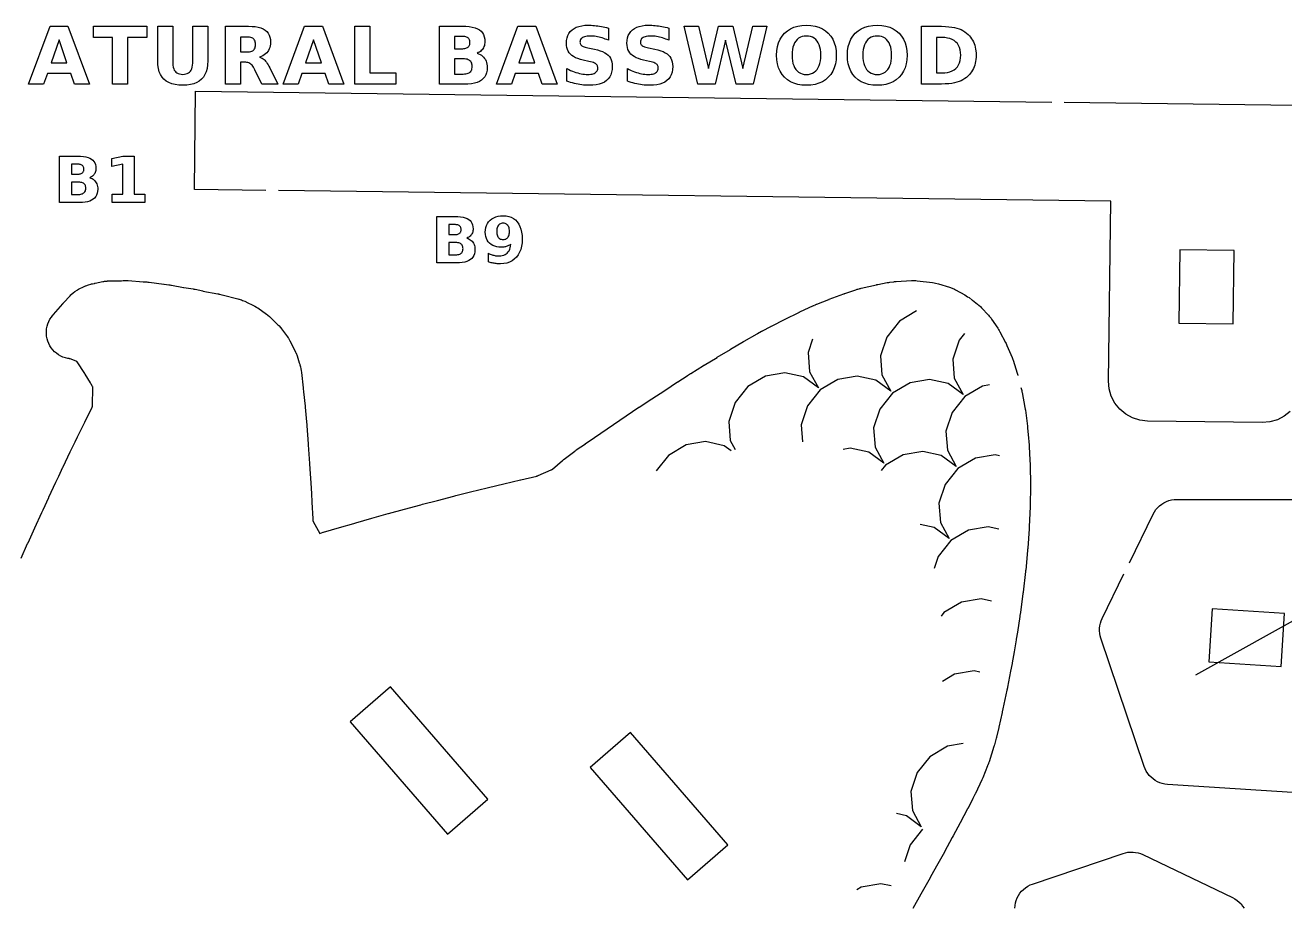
# Model space of a CAD drawing. Header units: millimetres. Extents: x 8 to 297, y 5 to 291.
# Drawn here: x 103 to 169, y 243.8 to 290.1 of the extents above; entities that cross this region are included whole.
import ezdxf

# ---------------------------------------------------------------- set-up
doc = ezdxf.new("R2010")
doc.units = ezdxf.units.MM
for name, color, linetype in [('CUT', 1, 'CONTINUOUS'), ('ENGRAVE', 5, 'CONTINUOUS'), ('SCORE', 7, 'CONTINUOUS')]:
    doc.layers.add(name, color=color, linetype=linetype)

msp = doc.modelspace()

# ---------------------------------------------------------------- linework, layer by layer
at = {"layer": 'CUT', "color": 1}
for points in [[(115.6359, 281.4297), (111.8864, 281.4772), (111.9516, 286.6267), (156.7982, 286.0592)], [(157.4482, 286.051), (188.5529, 285.6574), (189.2392, 286.1704), (190.106, 286.5166), (191.0329, 286.6268), (191.9567, 286.4932), (192.8145, 286.1251), (193.5478, 285.5476), (194.1066, 284.7999), (194.4529, 283.9331), (194.563, 283.0061), (194.4295, 282.0823), (194.0614, 281.2245), (193.4838, 280.4912), (192.7362, 279.9324), (191.8693, 279.5861), (190.9424, 279.476), (190.0186, 279.6096), (189.1608, 279.9777), (188.4877, 280.5078), (186.0305, 280.5389), (185.9828, 276.7702)], [(169.2865, 269.8574), (168.9688, 269.6033), (168.6076, 269.4161), (168.2168, 269.3029), (167.8151, 269.2685), (161.8082, 269.3445), (161.4075, 269.3891), (161.0197, 269.5121), (160.6634, 269.7084), (160.3522, 269.9705), (160.0981, 270.2882), (159.9109, 270.6494), (159.7977, 271.0402), (159.7633, 271.4419), (159.8826, 280.8698), (116.2858, 281.4215)], [(102.8059, 262.1565), (103.1533, 262.9319), (103.1543, 262.9342), (103.1621, 262.9516), (103.1658, 262.9597), (103.1694, 262.9676), (103.1731, 262.9756), (103.5349, 263.7516), (103.9034, 264.5531), (103.9707, 264.7003), (104.2652, 265.348), (104.2692, 265.3567), (104.6377, 266.152), (104.7818, 266.4626), (104.7833, 266.4657), (105.0044, 266.9391), (105.0083, 266.9474), (105.3806, 267.7302), (105.3836, 267.7363), (105.638, 268.2645), (105.6399, 268.2683), (105.7601, 268.5159), (105.7627, 268.521), (106.1413, 269.292), (106.1457, 269.301), (106.529, 270.0669), (106.5327, 270.0744), (106.5404, 270.0913), (106.5464, 270.1079), (106.5487, 270.1257), (106.5496, 270.145), (106.5668, 271.1172), (106.5667, 271.1346), (106.566, 271.143), (106.5622, 271.1505), (106.5531, 271.1653), (106.4725, 271.2899), (106.4606, 271.3087), (106.4488, 271.3276), (106.4372, 271.3465), (106.1649, 271.8), (106.1583, 271.8107), (106.1516, 271.8213), (106.1448, 271.8319), (105.7407, 272.4463), (105.7303, 272.4612), (105.7248, 272.468), (105.717, 272.472), (105.7002, 272.479), (105.3791, 272.6033), (105.3632, 272.609), (105.3446, 272.6143), (105.3202, 272.6187), (105.3177, 272.6191), (105.257, 272.6303), (105.1299, 272.6599), (105.0046, 272.7023), (104.8839, 272.7564), (104.769, 272.822), (104.6609, 272.8982), (104.5606, 272.9845), (104.4691, 273.08), (104.3872, 273.1839), (104.3156, 273.2952), (104.2551, 273.4128), (104.2062, 273.5357), (104.1693, 273.6628), (104.1448, 273.7928), (104.1328, 273.9245), (104.1336, 274.0568), (104.1471, 274.1884), (104.1732, 274.3181), (104.2116, 274.4447), (104.2621, 274.567), (104.324, 274.6839), (104.3969, 274.7943), (104.4789, 274.8958), (104.5002, 274.9197), (104.5073, 274.9278), (104.9961, 275.4963), (105.0085, 275.5106), (105.0211, 275.5247), (105.0337, 275.5388), (105.3753, 275.9142), (105.4177, 275.9586), (105.4405, 275.9815), (105.5325, 276.0655), (105.6332, 276.1419), (105.739, 276.2077), (105.7671, 276.2235), (105.8214, 276.2523), (106.1185, 276.4012), (106.1776, 276.429), (106.2089, 276.4429), (106.3325, 276.4904), (106.46, 276.5256), (106.4935, 276.5331), (106.5575, 276.5459), (106.6469, 276.5614), (106.6583, 276.5635), (106.6697, 276.5657), (106.6811, 276.568), (107.0874, 276.6545), (107.1502, 276.6663), (107.1834, 276.6717), (107.3104, 276.6863), (107.3439, 276.6885), (107.4078, 276.6913), (108.0381, 276.703), (108.0494, 276.7033), (108.0608, 276.7037), (108.0722, 276.7043), (108.1571, 276.709), (108.2457, 276.711), (108.3342, 276.7101), (108.4227, 276.7062), (109.2015, 276.6464), (109.2115, 276.6457), (109.2215, 276.6451), (109.2315, 276.6446), (109.3294, 276.6403), (109.3926, 276.636), (109.4557, 276.6302), (109.5186, 276.6229), (110.2798, 276.5166), (110.2883, 276.5155), (110.2967, 276.5144), (110.3051, 276.5134), (110.5546, 276.4856), (110.601, 276.4796), (110.6472, 276.4728), (110.6933, 276.4652), (111.316, 276.3513), (111.323, 276.35), (111.33, 276.3488), (111.337, 276.3477), (111.8199, 276.2709), (111.8548, 276.2649), (111.8897, 276.2584), (111.9244, 276.2514), (112.3255, 276.1657), (112.3373, 276.1632), (113.1165, 276.0124), (113.1433, 276.0069), (113.1701, 276.0011), (113.1969, 275.9951), (113.3178, 275.9665), (113.3259, 275.9646), (113.334, 275.9626), (113.3421, 275.9606), (114.1569, 275.7572), (114.2069, 275.7436), (114.2331, 275.736), (114.3313, 275.7032), (114.3568, 275.6936), (114.4049, 275.6744), (114.5256, 275.6234), (114.5588, 275.6089), (114.5918, 275.5939), (114.6245, 275.5785), (114.9753, 275.4075), (115.0216, 275.3837), (115.0458, 275.3708), (115.1354, 275.318), (115.1585, 275.3032), (115.2018, 275.2743), (115.6661, 274.9503), (115.7105, 274.9179), (115.7335, 274.9004), (115.8181, 274.8304), (115.8396, 274.8111), (115.8797, 274.7735), (116.263, 274.3992), (116.3018, 274.3597), (116.3218, 274.3384), (116.3944, 274.2548), (116.4126, 274.232), (116.4462, 274.188), (116.7626, 273.7556), (116.7941, 273.7106), (116.8102, 273.6866), (116.8676, 273.5929), (116.8817, 273.5677), (116.9074, 273.5191), (117.1625, 273.0137), (117.1851, 272.9668), (117.1965, 272.9418), (117.236, 272.8456), (117.2454, 272.8198), (117.2623, 272.7706), (117.3821, 272.3992), (117.3927, 272.3646), (117.4029, 272.3299), (117.4126, 272.295), (117.4424, 272.1819), (117.4636, 272.0878), (117.4813, 271.9933), (117.4957, 271.898), (117.5875, 271.0925), (117.589, 271.0788), (117.5904, 271.0652), (117.5918, 271.0515), (117.6077, 270.8811), (117.6084, 270.8734), (117.688, 270.1216), (117.6895, 270.1068), (117.6909, 270.092), (117.6922, 270.0772), (117.7397, 269.507), (117.7404, 269.4997), (117.7751, 269.1357), (117.7763, 269.1218), (117.7775, 269.1079), (117.7786, 269.094), (117.848, 268.1604), (117.8487, 268.1526), (117.8498, 268.139), (117.8508, 268.1266), (117.8519, 268.1126), (117.8528, 268.0986), (117.9163, 267.1181), (117.9164, 267.1161), (117.9341, 266.836), (117.9343, 266.8331), (117.9783, 266.1119), (117.9784, 266.1106), (118.0132, 265.5294), (118.0407, 265.1188), (118.0412, 265.1105), (118.0417, 265.1021), (118.0422, 265.0936), (118.0894, 264.2229), (118.0939, 264.1502), (118.0957, 264.1311), (118.0988, 264.1135), (118.1057, 264.0968), (118.1147, 264.0795), (118.4546, 263.4649), (118.6389, 263.5208), (118.6488, 263.5238), (119.485, 263.7703), (119.4926, 263.7726), (120.2401, 263.9881), (120.2425, 263.9888), (120.3395, 264.0166), (121.1825, 264.2576), (121.189, 264.2594), (122.039, 264.4978), (122.0409, 264.4983), (122.053, 264.5017), (122.0563, 264.5026), (122.8901, 264.7328), (122.8958, 264.7343), (123.7455, 264.9648), (123.7534, 264.967), (123.8357, 264.9887), (123.8397, 264.9898), (124.6122, 265.1917), (124.6172, 265.193), (125.4764, 265.4141), (125.4832, 265.4158), (125.577, 265.4394), (125.5807, 265.4403), (126.3495, 265.6315), (126.3548, 265.6328), (127.2225, 265.8449), (127.283, 265.8599), (127.2866, 265.8608), (128.0961, 266.0602), (128.1012, 266.0615), (128.9655, 266.2709), (128.9768, 266.2735), (129.8153, 266.469), (129.8305, 266.4729), (129.8711, 266.4862), (129.8857, 266.492), (130.5712, 266.786), (130.5875, 266.7935), (130.6054, 266.8035), (130.6223, 266.8152), (130.6362, 266.8265), (131.1647, 267.279), (131.1935, 267.303), (131.2226, 267.3265), (131.252, 267.3496), (131.8072, 267.7736), (131.8344, 267.7938), (131.8618, 267.8137), (131.8895, 267.8332), (132.3685, 268.1619), (132.3737, 268.1655), (132.5085, 268.257), (133.1772, 268.7161), (133.8349, 269.1677), (133.8413, 269.172), (134.5024, 269.6204), (134.5084, 269.6245), (135.1704, 270.0682), (135.1785, 270.0736), (135.8482, 270.5155), (135.8524, 270.5182), (136.5246, 270.9582), (137.1938, 271.3991), (137.202, 271.4044), (137.6959, 271.7246), (137.7063, 271.7313), (137.871, 271.836), (137.8825, 271.8432), (138.5599, 272.264), (138.5675, 272.2687), (138.5749, 272.2732), (138.5824, 272.2778), (139.2613, 272.6873), (139.2671, 272.6907), (139.9637, 273.1061), (139.9652, 273.107), (140.65, 273.5141), (140.6597, 273.5198), (140.6694, 273.5255), (140.6791, 273.5311), (141.3592, 273.9201), (141.3687, 273.9255), (141.3782, 273.9308), (141.3878, 273.9361), (141.5967, 274.0511), (141.6088, 274.0577), (141.621, 274.0643), (141.6332, 274.0707), (142.0868, 274.3083), (142.0957, 274.313), (142.1047, 274.3176), (142.1136, 274.3222), (142.8321, 274.6848), (142.8374, 274.6875), (143.5529, 275.0447), (143.5693, 275.0527), (143.5857, 275.0607), (143.6022, 275.0685), (144.3114, 275.3986), (144.3262, 275.4054), (144.341, 275.4121), (144.3559, 275.4187), (144.4175, 275.4456), (144.4411, 275.4556), (144.4648, 275.4654), (144.4886, 275.475), (145.1085, 275.7176), (145.1194, 275.7218), (145.1304, 275.726), (145.1414, 275.7301), (145.9051, 276.0136), (145.92, 276.019), (145.9349, 276.0244), (145.9499, 276.0296), (146.5291, 276.2292), (146.5669, 276.2416), (146.6048, 276.2534), (146.643, 276.2647), (146.71, 276.2834), (146.7414, 276.2917), (146.7728, 276.2997), (146.8043, 276.3073), (147.6139, 276.4916), (147.6341, 276.496), (147.6544, 276.5003), (147.6747, 276.5044), (148.1657, 276.6003), (148.2123, 276.6086), (148.2589, 276.616), (148.3057, 276.6226), (148.5151, 276.6483), (148.5561, 276.6527), (148.5972, 276.6564), (148.6383, 276.6596), (149.4393, 276.7081), (149.4979, 276.7104), (149.5289, 276.7109), (149.6462, 276.7077), (149.677, 276.7055), (149.7355, 276.7), (150.5457, 276.6064), (150.6325, 276.5935), (150.703, 276.5806), (150.8552, 276.5435), (151.428, 276.3676), (151.4953, 276.345), (151.5304, 276.3322), (151.661, 276.2763), (151.6945, 276.2598), (151.7574, 276.2268), (152.2387, 275.9574), (152.3137, 275.9121), (152.3871, 275.8645), (152.459, 275.8144), (152.6295, 275.6871), (152.6391, 275.6798), (152.8991, 275.482), (152.9446, 275.4458), (152.968, 275.4264), (153.0538, 275.3485), (153.0755, 275.327), (153.1158, 275.2853), (153.4816, 274.8903), (153.5151, 274.8528), (153.5324, 274.8326), (153.595, 274.7539), (153.6107, 274.7325), (153.6397, 274.6914), (153.96, 274.2198), (154.0022, 274.1534), (154.0426, 274.0857), (154.0792, 274.0202), (154.0798, 274.019), (154.3713, 273.4647), (154.3971, 273.413), (154.4218, 273.3607), (154.4454, 273.3079), (154.7101, 272.6777), (154.7292, 272.6296), (154.7474, 272.5812), (154.7647, 272.5323), (154.9877, 271.86), (155.0046, 271.8049), (155.0204, 271.7495), (155.0233, 271.7384)], [(155.1792, 271.1073), (155.2166, 270.9554), (155.2252, 270.9183), (155.2332, 270.8811), (155.2408, 270.8438), (155.3863, 270.0634), (155.39, 270.0439), (155.397, 270.0046), (155.4036, 269.9637), (155.4095, 269.9227), (155.5193, 269.075), (155.5229, 269.0441), (155.5262, 269.0133), (155.5291, 268.9823), (155.5573, 268.6399), (155.6065, 268.0819), (155.6087, 268.0542), (155.6105, 268.0264), (155.6121, 267.9986), (155.6438, 267.3174), (155.6572, 267.0595), (155.6583, 267.034), (155.6592, 267.0084), (155.6598, 266.9828), (155.6727, 266.06), (155.6737, 266.0076), (155.674, 265.9846), (155.674, 265.9611), (155.6738, 265.9376), (155.658, 264.93), (155.6575, 264.9079), (155.6567, 264.8858), (155.6559, 264.8651), (155.6551, 264.8487), (155.6108, 263.8249), (155.6098, 263.8045), (155.6086, 263.7841), (155.6072, 263.7637), (155.602, 263.6934), (155.5332, 262.6947), (155.5318, 262.6754), (155.5302, 262.6561), (155.5284, 262.6368), (155.5212, 262.5633), (155.4256, 261.5379), (155.4239, 261.5202), (155.422, 261.5026), (155.42, 261.4849), (155.417, 261.4601), (155.2921, 260.3814), (155.2892, 260.3558), (155.2874, 260.3405), (155.2854, 260.3248), (155.2834, 260.3092), (155.1487, 259.3239), (155.1258, 259.1522), (155.1237, 259.1377), (155.1216, 259.1232), (155.1195, 259.1087), (154.9905, 258.2832), (154.9355, 257.9251), (154.9334, 257.9118), (154.9312, 257.8984), (154.9289, 257.885), (154.8193, 257.2571), (154.7188, 256.6754), (154.7166, 256.6631), (154.7144, 256.6508), (154.7121, 256.6384), (154.6363, 256.2438), (154.4751, 255.4025), (154.4729, 255.3911), (154.4706, 255.3797), (154.4682, 255.3683), (154.4423, 255.2448), (154.2356, 254.2614), (154.2029, 254.1055), (154.2005, 254.0945), (154.1981, 254.0836), (154.1957, 254.0726), (154.0197, 253.3005), (154.0173, 253.29), (153.8994, 252.7911), (153.8947, 252.7717), (153.8899, 252.7525), (153.8849, 252.7333), (153.792, 252.3865), (153.783, 252.3546), (153.7736, 252.3227), (153.7638, 252.291), (153.507, 251.4932), (153.4961, 251.4607), (153.4848, 251.4285), (153.4731, 251.3963), (153.4451, 251.3225), (153.4397, 251.3085), (153.4342, 251.2945), (153.4286, 251.2806), (153.1749, 250.6544), (153.1608, 250.6211), (153.1463, 250.5879), (153.1313, 250.5549), (152.7939, 249.8366), (152.7852, 249.8184), (152.7763, 249.8003), (152.7673, 249.7822), (152.6593, 249.5691), (152.6542, 249.5593), (152.391, 249.0508), (152.3875, 249.0441), (152.3841, 249.0376), (152.3806, 249.031), (151.9861, 248.2894), (151.6352, 247.6218), (151.6295, 247.6111), (151.5836, 247.5257), (151.5824, 247.5235), (151.1828, 246.7832), (151.1783, 246.7749), (151.1738, 246.7667), (151.1692, 246.7584), (150.7617, 246.0283), (150.5169, 245.5904), (150.5122, 245.582), (150.349, 245.295), (149.9323, 244.5496), (149.5203, 243.8049)], [(160.8595, 261.9225), (162.1032, 264.4712), (162.1698, 264.5917), (162.2493, 264.7063), (162.34, 264.8124), (162.4411, 264.9087), (162.5513, 264.9942), (162.6697, 265.0681), (162.7949, 265.1297), (162.9257, 265.1783), (163.0608, 265.2133), (163.1987, 265.2345), (163.3362, 265.2414), (170.8381, 265.2414)], [(169.9357, 249.8499), (162.8462, 250.311), (162.7137, 250.3262), (162.5816, 250.3547), (162.4528, 250.3961), (162.3288, 250.4499), (162.2106, 250.5156), (162.0995, 250.5927), (161.9964, 250.6802), (161.9025, 250.7775), (161.8185, 250.8835), (161.7454, 250.9973), (161.6838, 251.1177), (161.635, 251.2418), (159.3677, 257.9636), (159.3316, 258.0906), (159.3077, 258.2224), (159.2968, 258.3559), (159.2989, 258.4897), (159.314, 258.6228), (159.342, 258.7537), (159.3825, 258.8813), (159.4346, 259.0027), (160.5744, 261.3383)], [(154.8585, 243.8211), (154.869, 243.9604), (154.8936, 244.0979), (154.9321, 244.2322), (154.9839, 244.3619), (155.0487, 244.4857), (155.1257, 244.6023), (155.2141, 244.7105), (155.313, 244.8091), (155.4214, 244.8972), (155.5383, 244.9738), (155.6622, 245.0382), (155.7903, 245.089), (160.5282, 246.6933), (160.6542, 246.7293), (160.785, 246.7533), (160.9174, 246.7645), (161.0503, 246.7629), (161.1824, 246.7485), (161.3126, 246.7214), (161.4394, 246.6819), (161.5603, 246.631), (166.2661, 244.375), (166.3864, 244.3096), (166.5011, 244.2314), (166.6074, 244.142), (166.704, 244.0424), (166.7902, 243.9335), (166.8649, 243.8165)]]:
    msp.add_lwpolyline(points, dxfattribs=at)
for points in [[(163.5007, 278.3238), (163.4519, 274.4741), (166.3017, 274.4381), (166.3504, 278.2878), (163.5007, 278.3238)], [(165.1972, 259.5123), (165.0204, 256.7279), (168.8028, 256.4877), (168.9796, 259.2721), (165.1972, 259.5123)], [(120.0418, 253.5888), (125.1461, 247.704), (127.2537, 249.5321), (122.1495, 255.4169), (120.0418, 253.5888)], [(134.7248, 253.0232), (132.6172, 251.1951), (137.7214, 245.3103), (139.8291, 247.1384), (134.7248, 253.0232)]]:
    msp.add_lwpolyline(points, close=True, dxfattribs=at)
at = {"layer": 'ENGRAVE', "color": 5}
for points in [[(106.3888, 287), (105.6014, 287), (105.4102, 287.5534), (104.1854, 287.5534), (103.9921, 287), (103.2048, 287), (104.3298, 290.0375), (105.2637, 290.0375), (106.3888, 287)], [(107.6052, 289.4455), (106.5961, 289.4455), (106.5961, 290.0375), (109.3956, 290.0375), (109.3956, 289.4455), (108.3885, 289.4455), (108.3885, 287), (107.6052, 287), (107.6052, 289.4455)], [(110.7812, 287.8939), (110.8051, 287.8102), (110.8359, 287.7384), (110.8735, 287.6785), (110.9188, 287.6291), (110.9728, 287.5887), (111.0355, 287.5572), (111.1068, 287.5347), (111.1867, 287.5213), (111.2753, 287.5168), (111.3645, 287.5213), (111.445, 287.5347), (111.5167, 287.5572), (111.5796, 287.5887), (111.6337, 287.6291), (111.6792, 287.6785), (111.7168, 287.7384), (111.7475, 287.8102), (111.7715, 287.8939), (111.7886, 287.9896), (111.7988, 288.0971), (111.8022, 288.2166), (111.8022, 290.0375), (112.5855, 290.0375), (112.5855, 288.2166), (112.5765, 288.0108), (112.5496, 287.8233), (112.5047, 287.6541), (112.4418, 287.5032), (112.3609, 287.3706), (112.262, 287.2563), (112.1448, 287.16), (112.0086, 287.0812), (111.8536, 287.0198), (111.6797, 286.976), (111.487, 286.9498), (111.2753, 286.941), (111.0643, 286.9498), (110.872, 286.976), (110.6985, 287.0198), (110.5438, 287.0812), (110.4078, 287.16), (110.2906, 287.2563), (110.1918, 287.3706), (110.1109, 287.5032), (110.048, 287.6541), (110.0031, 287.8233), (109.9761, 288.0108), (109.9671, 288.2166), (109.9671, 290.0375), (110.7504, 290.0375), (110.7504, 288.2166), (110.7538, 288.0971), (110.7641, 287.9896), (110.7812, 287.8939)], [(115.2335, 289.9872), (115.3713, 289.948), (115.4912, 289.8976), (115.5934, 289.8361), (115.6789, 289.7625), (115.7488, 289.6758), (115.8032, 289.5762), (115.842, 289.4636), (115.8654, 289.3379), (115.8731, 289.1993), (115.8691, 289.1019), (115.857, 289.0105), (115.8368, 288.9252), (115.8085, 288.8457), (115.7721, 288.7723), (115.7277, 288.7049), (115.6751, 288.6433), (115.6143, 288.5874), (115.5453, 288.5371), (115.4681, 288.4924), (115.3828, 288.4534), (115.2892, 288.4201), (115.3419, 288.4053), (115.3926, 288.3854), (115.4416, 288.3603), (115.4886, 288.3301), (115.5338, 288.2948), (115.5771, 288.2543), (115.6196, 288.2075), (115.6622, 288.1533), (115.705, 288.0918), (115.748, 288.0228), (115.7912, 287.9464), (115.8345, 287.8626), (116.2597, 287), (115.4255, 287), (115.0553, 287.7548), (115.0179, 287.8267), (114.9803, 287.8907), (114.9426, 287.9466), (114.9047, 287.9944), (114.8666, 288.0343), (114.8284, 288.0661), (114.788, 288.0916), (114.7433, 288.1124), (114.6944, 288.1286), (114.6412, 288.1402), (114.5838, 288.1472), (114.5222, 288.1495), (114.3005, 288.1495), (114.3005, 287), (113.5172, 287), (113.5172, 290.0375), (114.7135, 290.0375), (114.9046, 290.0319), (115.078, 290.0151), (115.2335, 289.9872)], [(119.7141, 287), (118.9268, 287), (118.7355, 287.5534), (117.5107, 287.5534), (117.3175, 287), (116.5301, 287), (117.6552, 290.0375), (118.589, 290.0375), (119.7141, 287)], [(120.2836, 287), (120.2836, 290.0375), (121.0669, 290.0375), (121.0669, 287.592), (122.4422, 287.592), (122.4422, 287), (120.2836, 287)], [(127.1269, 288.2867), (127.1615, 288.2135), (127.1884, 288.1353), (127.2076, 288.0521), (127.2191, 287.9639), (127.223, 287.8708), (127.2147, 287.7305), (127.19, 287.6027), (127.1487, 287.4873), (127.091, 287.3843), (127.0167, 287.2938), (126.9259, 287.2157), (126.8183, 287.1498), (126.6936, 287.0958), (126.5516, 287.0539), (126.3925, 287.024), (126.2161, 287.006), (126.0226, 287), (124.7226, 287), (124.7226, 290.0375), (125.8985, 290.0375), (126.0997, 290.0322), (126.2816, 290.0163), (126.444, 289.9897), (126.5871, 289.9525), (126.7108, 289.9047), (126.8151, 289.8463), (126.9018, 289.7761), (126.9727, 289.6932), (127.0279, 289.5976), (127.0673, 289.4891), (127.091, 289.3679), (127.0989, 289.2339), (127.096, 289.1618), (127.0873, 289.0934), (127.0729, 289.0287), (127.0528, 288.9676), (127.0268, 288.9102), (126.9951, 288.8565), (126.9579, 288.8068), (126.9155, 288.7617), (126.868, 288.7209), (126.8152, 288.6847), (126.7572, 288.6529), (126.694, 288.6256), (126.7749, 288.5977), (126.8495, 288.563), (126.9178, 288.5213), (126.9797, 288.4728), (127.0354, 288.4173), (127.0846, 288.355), (127.1269, 288.2867)], [(130.0996, 287), (129.9084, 287.5534), (128.6836, 287.5534), (128.4903, 287), (127.703, 287), (128.828, 290.0375), (129.7619, 290.0375), (130.887, 287), (130.0996, 287)], [(133.2421, 289.4238), (133.1617, 289.4473), (133.082, 289.4679), (133.0034, 289.4853), (132.9263, 289.4995), (132.8506, 289.5106), (132.7764, 289.5185), (132.7037, 289.5232), (132.6324, 289.5248), (132.5429, 289.5227), (132.4615, 289.5162), (132.3883, 289.5055), (132.3232, 289.4905), (132.2662, 289.4711), (132.2174, 289.4475), (132.1763, 289.4194), (132.1428, 289.3865), (132.1167, 289.3488), (132.098, 289.3065), (132.0868, 289.2593), (132.0831, 289.2074), (132.0856, 289.1682), (132.0931, 289.132), (132.1057, 289.0988), (132.1233, 289.0686), (132.146, 289.0414), (132.1736, 289.0172), (132.2079, 288.995), (132.2504, 288.9739), (132.301, 288.9539), (132.3599, 288.9349), (132.4269, 288.917), (132.5022, 288.9002), (132.8359, 288.8331), (132.9966, 288.7962), (133.141, 288.7535), (133.2692, 288.7049), (133.3811, 288.6504), (133.4767, 288.5901), (133.5561, 288.5238), (133.6213, 288.4498), (133.6748, 288.3661), (133.7163, 288.2726), (133.746, 288.1694), (133.7638, 288.0565), (133.7697, 287.9338), (133.7614, 287.7735), (133.7366, 287.6274), (133.6952, 287.4957), (133.6372, 287.3782), (133.5627, 287.275), (133.4716, 287.1862), (133.3636, 287.1112), (133.238, 287.05), (133.095, 287.0023), (132.9345, 286.9682), (132.7566, 286.9478), (132.5612, 286.941), (132.4648, 286.9425), (132.3684, 286.9471), (132.2718, 286.9547), (132.1751, 286.9654), (132.0783, 286.9791), (131.9814, 286.9959), (131.8844, 287.0157), (131.7874, 287.0384), (131.6904, 287.0641), (131.5935, 287.0927), (131.4965, 287.1242), (131.3995, 287.1587), (131.3995, 287.8199), (131.4959, 287.7705), (131.5913, 287.7253), (131.6856, 287.6844), (131.7788, 287.6477), (131.871, 287.6152), (131.962, 287.587), (132.052, 287.563), (132.141, 287.5434), (132.2288, 287.5282), (132.3156, 287.5173), (132.4013, 287.5108), (132.4859, 287.5086), (132.568, 287.511), (132.6435, 287.5181), (132.7123, 287.53), (132.7744, 287.5466), (132.8298, 287.568), (132.8786, 287.5941), (132.9202, 287.6246), (132.9543, 287.6592), (132.9808, 287.6978), (132.9997, 287.7406), (133.0111, 287.7874), (133.0149, 287.8382), (133.0123, 287.8839), (133.0046, 287.9259), (132.9918, 287.9644), (132.9738, 287.9992), (132.9506, 288.0304), (132.9223, 288.0579), (132.8864, 288.0833), (132.8402, 288.1077), (132.7837, 288.1312), (132.7171, 288.1538), (132.6402, 288.1755), (132.5531, 288.1963), (132.2499, 288.2634), (132.1048, 288.2992), (131.9733, 288.3414), (131.8555, 288.3901), (131.7512, 288.4452), (131.6606, 288.5067), (131.5836, 288.5747), (131.5193, 288.65), (131.4666, 288.7336), (131.4257, 288.8255), (131.3964, 288.9255), (131.3789, 289.0339), (131.373, 289.1505), (131.3812, 289.2959), (131.4056, 289.4297), (131.4463, 289.5518), (131.5033, 289.6623), (131.5765, 289.7611), (131.666, 289.8483), (131.7708, 289.9229), (131.8898, 289.9839), (132.0231, 290.0314), (132.1706, 290.0653), (132.3323, 290.0857), (132.5083, 290.0924), (132.5921, 290.0914), (132.6767, 290.0883), (132.7621, 290.083), (132.8483, 290.0757), (132.9353, 290.0663), (133.023, 290.0548), (133.1117, 290.0412), (133.2014, 290.0255), (133.2921, 290.0078), (133.3838, 289.9879), (133.4766, 289.9659), (133.5703, 289.9419), (133.5703, 289.299), (133.4872, 289.3348), (133.4048, 289.3675), (133.3231, 289.3972), (133.2421, 289.4238)], [(136.4096, 289.4238), (136.3293, 289.4473), (136.2496, 289.4679), (136.171, 289.4853), (136.0938, 289.4995), (136.0182, 289.5106), (135.944, 289.5185), (135.8712, 289.5232), (135.8, 289.5248), (135.7104, 289.5227), (135.6291, 289.5162), (135.5558, 289.5055), (135.4907, 289.4905), (135.4338, 289.4711), (135.3849, 289.4475), (135.3439, 289.4194), (135.3103, 289.3865), (135.2842, 289.3488), (135.2656, 289.3065), (135.2544, 289.2593), (135.2507, 289.2074), (135.2532, 289.1682), (135.2607, 289.132), (135.2733, 289.0988), (135.2909, 289.0686), (135.3135, 289.0414), (135.3412, 289.0172), (135.3755, 288.995), (135.4179, 288.9739), (135.4686, 288.9539), (135.5275, 288.9349), (135.5945, 288.917), (135.6698, 288.9002), (136.0034, 288.8331), (136.1641, 288.7962), (136.3086, 288.7535), (136.4368, 288.7049), (136.5487, 288.6504), (136.6443, 288.5901), (136.7236, 288.5238), (136.7889, 288.4498), (136.8423, 288.3661), (136.8839, 288.2726), (136.9135, 288.1694), (136.9313, 288.0565), (136.9373, 287.9338), (136.929, 287.7735), (136.9041, 287.6274), (136.8627, 287.4957), (136.8048, 287.3782), (136.7303, 287.275), (136.6392, 287.1862), (136.5311, 287.1112), (136.4056, 287.05), (136.2626, 287.0023), (136.1021, 286.9682), (135.9242, 286.9478), (135.7288, 286.941), (135.6324, 286.9425), (135.5359, 286.9471), (135.4394, 286.9547), (135.3427, 286.9654), (135.2458, 286.9791), (135.1489, 286.9959), (135.0519, 287.0157), (134.955, 287.0384), (134.858, 287.0641), (134.761, 287.0927), (134.664, 287.1242), (134.5671, 287.1587), (134.5671, 287.8199), (134.6635, 287.7705), (134.7589, 287.7253), (134.8532, 287.6844), (134.9464, 287.6477), (135.0385, 287.6152), (135.1296, 287.587), (135.2196, 287.563), (135.3085, 287.5434), (135.3964, 287.5282), (135.4831, 287.5173), (135.5689, 287.5108), (135.6535, 287.5086), (135.7356, 287.511), (135.811, 287.5181), (135.8798, 287.53), (135.9419, 287.5466), (135.9974, 287.568), (136.0461, 287.5941), (136.0878, 287.6246), (136.1219, 287.6592), (136.1484, 287.6978), (136.1673, 287.7406), (136.1787, 287.7874), (136.1825, 287.8382), (136.1799, 287.8839), (136.1722, 287.9259), (136.1593, 287.9644), (136.1413, 287.9992), (136.1182, 288.0304), (136.0899, 288.0579), (136.0539, 288.0833), (136.0077, 288.1077), (135.9513, 288.1312), (135.8846, 288.1538), (135.8077, 288.1755), (135.7206, 288.1963), (135.4175, 288.2634), (135.2724, 288.2992), (135.1409, 288.3414), (135.023, 288.3901), (134.9188, 288.4452), (134.8282, 288.5067), (134.7512, 288.5747), (134.6868, 288.65), (134.6342, 288.7336), (134.5933, 288.8255), (134.564, 288.9255), (134.5465, 289.0339), (134.5406, 289.1505), (134.5487, 289.2959), (134.5732, 289.4297), (134.6139, 289.5518), (134.6708, 289.6623), (134.7441, 289.7611), (134.8336, 289.8483), (134.9384, 289.9229), (135.0574, 289.9839), (135.1906, 290.0314), (135.3381, 290.0653), (135.4999, 290.0857), (135.6759, 290.0924), (135.7597, 290.0914), (135.8443, 290.0883), (135.9297, 290.083), (136.0159, 290.0757), (136.1028, 290.0663), (136.1906, 290.0548), (136.2793, 290.0412), (136.369, 290.0255), (136.4597, 290.0078), (136.5514, 289.9879), (136.6441, 289.9659), (136.7379, 289.9419), (136.7379, 289.299), (136.6548, 289.3348), (136.5724, 289.3675), (136.4907, 289.3972), (136.4096, 289.4238)], [(141.1302, 290.0375), (141.8748, 290.0375), (141.1587, 287), (140.2554, 287), (139.704, 289.3092), (139.1588, 287), (138.2555, 287), (137.5332, 290.0375), (138.2839, 290.0375), (138.8088, 287.8301), (139.3297, 290.0375), (140.0845, 290.0375), (140.6053, 287.8301), (141.1302, 290.0375)], [(145.0892, 289.6733), (145.216, 289.5248), (145.3198, 289.3584), (145.4005, 289.1744), (145.4581, 288.9726), (145.4927, 288.753), (145.5042, 288.5157), (145.4927, 288.279), (145.4581, 288.06), (145.4005, 287.8586), (145.3198, 287.6748), (145.216, 287.5086), (145.0892, 287.3601), (144.942, 287.232), (144.7772, 287.1273), (144.5948, 287.0458), (144.3947, 286.9876), (144.1771, 286.9526), (143.9417, 286.941), (143.707, 286.9526), (143.4897, 286.9876), (143.2899, 287.0458), (143.1076, 287.1273), (142.9427, 287.232), (142.7953, 287.3601), (142.6682, 287.5086), (142.5641, 287.6748), (142.4832, 287.8586), (142.4255, 288.06), (142.3908, 288.279), (142.3792, 288.5157), (142.3908, 288.753), (142.4255, 288.9726), (142.4832, 289.1744), (142.5641, 289.3584), (142.6682, 289.5248), (142.7953, 289.6733), (142.9427, 289.8014), (143.1076, 289.9062), (143.2899, 289.9877), (143.4897, 290.0459), (143.707, 290.0808), (143.9417, 290.0924), (144.1771, 290.0808), (144.3947, 290.0459), (144.5948, 289.9877), (144.7772, 289.9062), (144.942, 289.8014), (145.0892, 289.6733)], [(148.7979, 289.6733), (148.9248, 289.5248), (149.0285, 289.3584), (149.1092, 289.1744), (149.1669, 288.9726), (149.2014, 288.753), (149.213, 288.5157), (149.2014, 288.279), (149.1669, 288.06), (149.1092, 287.8586), (149.0285, 287.6748), (148.9248, 287.5086), (148.7979, 287.3601), (148.6508, 287.232), (148.486, 287.1273), (148.3035, 287.0458), (148.1035, 286.9876), (147.8858, 286.9526), (147.6505, 286.941), (147.4157, 286.9526), (147.1985, 286.9876), (146.9987, 287.0458), (146.8163, 287.1273), (146.6514, 287.232), (146.504, 287.3601), (146.3769, 287.5086), (146.2729, 287.6748), (146.192, 287.8586), (146.1342, 288.06), (146.0995, 288.279), (146.088, 288.5157), (146.0995, 288.753), (146.1342, 288.9726), (146.192, 289.1744), (146.2729, 289.3584), (146.3769, 289.5248), (146.504, 289.6733), (146.6514, 289.8014), (146.8163, 289.9062), (146.9987, 289.9877), (147.1985, 290.0459), (147.4157, 290.0808), (147.6505, 290.0924), (147.8858, 290.0808), (148.1035, 290.0459), (148.3035, 289.9877), (148.486, 289.9062), (148.6508, 289.8014), (148.7979, 289.6733)], [(151.7054, 289.969), (151.8282, 289.9388), (151.9384, 289.9021), (152.0433, 289.8578), (152.1428, 289.8058), (152.2369, 289.7462), (152.3256, 289.679), (152.409, 289.6042), (152.4772, 289.5339), (152.5392, 289.4602), (152.5952, 289.3829), (152.645, 289.3022), (152.6888, 289.2179), (152.7264, 289.1301), (152.7581, 289.0386), (152.784, 288.9432), (152.8042, 288.8438), (152.8186, 288.7404), (152.8273, 288.6331), (152.8302, 288.5218), (152.8273, 288.4093), (152.8186, 288.3008), (152.8042, 288.1965), (152.784, 288.0964), (152.7581, 288.0003), (152.7264, 287.9084), (152.6888, 287.8203), (152.645, 287.7358), (152.5952, 287.6549), (152.5392, 287.5775), (152.4772, 287.5036), (152.409, 287.4333), (152.3249, 287.3585), (152.2354, 287.2913), (152.1405, 287.2317), (152.0401, 287.1797), (151.9343, 287.1354), (151.8231, 287.0987), (151.6997, 287.0685), (151.5572, 287.0439), (151.3958, 287.0247), (151.2154, 287.011), (151.0161, 287.0027), (150.7977, 287), (149.9717, 287), (149.9717, 290.0375), (150.7977, 290.0375), (151.0185, 290.0348), (151.2196, 290.0266), (151.4012, 290.0128), (151.5631, 289.9937), (151.7054, 289.969)], [(104.3807, 288.1169), (105.2128, 288.1169), (104.7978, 289.3254), (104.3807, 288.1169)], [(115.0157, 288.816), (115.0424, 288.8564), (115.0631, 288.9033), (115.078, 288.9567), (115.0869, 289.0168), (115.0898, 289.0833), (115.0869, 289.1492), (115.078, 289.2086), (115.0631, 289.2614), (115.0424, 289.3076), (115.0157, 289.3473), (114.983, 289.3804), (114.9436, 289.4077), (114.8963, 289.4301), (114.8414, 289.4475), (114.7787, 289.4599), (114.7082, 289.4674), (114.63, 289.4699), (114.3005, 289.4699), (114.3005, 288.6907), (114.63, 288.6907), (114.7082, 288.6932), (114.7787, 288.7008), (114.8414, 288.7136), (114.8963, 288.7314), (114.9436, 288.7543), (114.983, 288.7822), (115.0157, 288.816)], [(117.7061, 288.1169), (118.5382, 288.1169), (118.1231, 289.3254), (117.7061, 288.1169)], [(126.22, 288.943), (126.2492, 288.9722), (126.2731, 289.0058), (126.2917, 289.0437), (126.305, 289.0858), (126.3129, 289.1323), (126.3156, 289.183), (126.3129, 289.2332), (126.305, 289.2792), (126.2917, 289.3211), (126.2731, 289.3589), (126.2492, 289.3925), (126.22, 289.4221), (126.1856, 289.4473), (126.1463, 289.4679), (126.102, 289.4839), (126.0527, 289.4953), (125.9984, 289.5022), (125.9392, 289.5045), (125.5059, 289.5045), (125.5059, 288.8616), (125.9392, 288.8616), (125.9984, 288.8638), (126.0527, 288.8706), (126.102, 288.8819), (126.1463, 288.8977), (126.1856, 288.9181), (126.22, 288.943)], [(129.711, 288.1169), (129.296, 289.3254), (128.8789, 288.1169), (129.711, 288.1169)], [(143.3863, 289.2603), (143.326, 289.1662), (143.2767, 289.06), (143.2383, 288.9419), (143.2109, 288.8118), (143.1944, 288.6698), (143.189, 288.5157), (143.1944, 288.3623), (143.2109, 288.2207), (143.2383, 288.091), (143.2767, 287.9732), (143.326, 287.8672), (143.3863, 287.7731), (143.4566, 287.6923), (143.5357, 287.6262), (143.6238, 287.5747), (143.7209, 287.538), (143.8268, 287.516), (143.9417, 287.5086), (144.0572, 287.516), (144.1637, 287.538), (144.2611, 287.5747), (144.3495, 287.6262), (144.4289, 287.6923), (144.4992, 287.7731), (144.5595, 287.8672), (144.6088, 287.9732), (144.6472, 288.091), (144.6746, 288.2207), (144.6911, 288.3623), (144.6965, 288.5157), (144.6911, 288.6698), (144.6746, 288.8118), (144.6472, 288.9419), (144.6088, 289.06), (144.5595, 289.1662), (144.4992, 289.2603), (144.4289, 289.3412), (144.3495, 289.4073), (144.2611, 289.4587), (144.1637, 289.4954), (144.0572, 289.5175), (143.9417, 289.5248), (143.8268, 289.5175), (143.7209, 289.4954), (143.6238, 289.4587), (143.5357, 289.4073), (143.4566, 289.3412), (143.3863, 289.2603)], [(147.0951, 289.2603), (147.0348, 289.1662), (146.9854, 289.06), (146.947, 288.9419), (146.9196, 288.8118), (146.9032, 288.6698), (146.8977, 288.5157), (146.9032, 288.3623), (146.9196, 288.2207), (146.947, 288.091), (146.9854, 287.9732), (147.0348, 287.8672), (147.0951, 287.7731), (147.1653, 287.6923), (147.2445, 287.6262), (147.3326, 287.5747), (147.4296, 287.538), (147.5356, 287.516), (147.6505, 287.5086), (147.766, 287.516), (147.8725, 287.538), (147.9699, 287.5747), (148.0583, 287.6262), (148.1376, 287.6923), (148.2079, 287.7731), (148.2682, 287.8672), (148.3176, 287.9732), (148.3559, 288.091), (148.3833, 288.2207), (148.3998, 288.3623), (148.4053, 288.5157), (148.3998, 288.6698), (148.3833, 288.8118), (148.3559, 288.9419), (148.3176, 289.06), (148.2682, 289.1662), (148.2079, 289.2603), (148.1376, 289.3412), (148.0583, 289.4073), (147.9699, 289.4587), (147.8725, 289.4954), (147.766, 289.5175), (147.6505, 289.5248), (147.5356, 289.5175), (147.4296, 289.4954), (147.3326, 289.4587), (147.2445, 289.4073), (147.1653, 289.3412), (147.0951, 289.2603)], [(151.5751, 287.6978), (151.6784, 287.7573), (151.7692, 287.8301), (151.8466, 287.9154), (151.9099, 288.0127), (151.9591, 288.122), (151.9943, 288.2433), (152.0154, 288.3766), (152.0225, 288.5218), (152.0155, 288.6664), (151.9944, 288.799), (151.9594, 288.9196), (151.9103, 289.0282), (151.8473, 289.1248), (151.7702, 289.2095), (151.6797, 289.2816), (151.5765, 289.3406), (151.4604, 289.3865), (151.3316, 289.4193), (151.1901, 289.4389), (151.0357, 289.4455), (150.755, 289.4455), (150.755, 287.592), (151.0357, 287.592), (151.1895, 287.5987), (151.3306, 287.6185), (151.4592, 287.6516), (151.5751, 287.6978)], [(126.357, 287.6688), (126.3868, 287.7105), (126.4099, 287.7579), (126.4265, 287.8109), (126.4364, 287.8695), (126.4397, 287.9338), (126.4364, 287.9969), (126.4266, 288.0544), (126.4102, 288.1065), (126.3873, 288.1531), (126.3578, 288.1942), (126.3217, 288.2299), (126.279, 288.26), (126.2297, 288.2847), (126.1737, 288.3039), (126.111, 288.3176), (126.0417, 288.3258), (125.9657, 288.3285), (125.5059, 288.3285), (125.5059, 287.533), (125.9657, 287.533), (126.0411, 287.5358), (126.11, 287.5441), (126.1724, 287.558), (126.2283, 287.5773), (126.2778, 287.6023), (126.3207, 287.6327), (126.357, 287.6688)], [(106.5818, 282.017), (106.6313, 281.9782), (106.6758, 281.9339), (106.7152, 281.884), (106.7491, 281.8294), (106.7767, 281.7708), (106.7983, 281.7082), (106.8136, 281.6417), (106.8229, 281.5711), (106.8259, 281.4966), (106.8193, 281.3844), (106.7995, 281.2821), (106.7665, 281.1898), (106.7203, 281.1074), (106.6609, 281.035), (106.5883, 280.9725), (106.5022, 280.9198), (106.4024, 280.8767), (106.2888, 280.8431), (106.1615, 280.8192), (106.0204, 280.8048), (105.8656, 280.8), (104.8256, 280.8), (104.8256, 283.23), (105.7664, 283.23), (105.9273, 283.2258), (106.0728, 283.213), (106.2028, 283.1918), (106.3172, 283.162), (106.4162, 283.1238), (106.4996, 283.077), (106.569, 283.0209), (106.6257, 282.9546), (106.6699, 282.878), (106.7014, 282.7913), (106.7203, 282.6943), (106.7266, 282.5871), (106.7243, 282.5294), (106.7174, 282.4747), (106.7059, 282.4229), (106.6897, 282.3741), (106.669, 282.3282), (106.6436, 282.2852), (106.6139, 282.2455), (106.58, 282.2093), (106.5419, 282.1767), (106.4997, 282.1477), (106.4533, 282.1223), (106.4027, 282.1005), (106.4675, 282.0782), (106.5272, 282.0504), (106.5818, 282.017)], [(108.1376, 281.2329), (108.1376, 282.8036), (107.5696, 282.6864), (107.5696, 283.1128), (108.1344, 283.23), (108.7301, 283.23), (108.7301, 281.2329), (109.2835, 281.2329), (109.2835, 280.8), (107.5843, 280.8), (107.5843, 281.2329), (108.1376, 281.2329)], [(105.8897, 282.2965), (105.9291, 282.3055), (105.9646, 282.3182), (105.996, 282.3345), (106.0235, 282.3544), (106.0469, 282.3778), (106.066, 282.4046), (106.0809, 282.4349), (106.0915, 282.4687), (106.0979, 282.5058), (106.1, 282.5464), (106.0979, 282.5865), (106.0915, 282.6234), (106.0809, 282.6569), (106.066, 282.6871), (106.0469, 282.714), (106.0235, 282.7377), (105.996, 282.7578), (105.9646, 282.7743), (105.9291, 282.7871), (105.8897, 282.7963), (105.8463, 282.8017), (105.7989, 282.8036), (105.4522, 282.8036), (105.4522, 282.2893), (105.7989, 282.2893), (105.8463, 282.2911), (105.8897, 282.2965)], [(105.9855, 281.2464), (106.0302, 281.2619), (106.0697, 281.2818), (106.1041, 281.3062), (106.1332, 281.335), (106.157, 281.3684), (106.1755, 281.4063), (106.1887, 281.4487), (106.1967, 281.4956), (106.1993, 281.5471), (106.1967, 281.5975), (106.1888, 281.6436), (106.1757, 281.6852), (106.1573, 281.7225), (106.1337, 281.7554), (106.1049, 281.7839), (106.0708, 281.808), (106.0313, 281.8277), (105.9865, 281.8431), (105.9363, 281.8541), (105.8809, 281.8606), (105.8201, 281.8628), (105.4522, 281.8628), (105.4522, 281.2264), (105.8201, 281.2264), (105.8804, 281.2286), (105.9355, 281.2353), (105.9855, 281.2464)], [(126.3379, 278.8531), (126.3875, 278.8142), (126.432, 278.7699), (126.4714, 278.72), (126.5052, 278.6654), (126.5329, 278.6068), (126.5544, 278.5442), (126.5698, 278.4777), (126.579, 278.4071), (126.5821, 278.3326), (126.5755, 278.2204), (126.5557, 278.1182), (126.5227, 278.0258), (126.4765, 277.9435), (126.4171, 277.871), (126.3444, 277.8085), (126.2584, 277.7558), (126.1585, 277.7127), (126.045, 277.6792), (125.9176, 277.6552), (125.7766, 277.6408), (125.6218, 277.636), (124.5817, 277.636), (124.5817, 280.066), (125.5225, 280.066), (125.6835, 280.0618), (125.8289, 280.049), (125.9589, 280.0278), (126.0734, 279.998), (126.1723, 279.9598), (126.2557, 279.913), (126.3251, 279.8569), (126.3819, 279.7906), (126.426, 279.7141), (126.4576, 279.6273), (126.4765, 279.5303), (126.4828, 279.4231), (126.4805, 279.3655), (126.4736, 279.3107), (126.462, 279.2589), (126.4459, 279.2101), (126.4251, 279.1642), (126.3998, 279.1212), (126.37, 279.0815), (126.3361, 279.0453), (126.2981, 279.0128), (126.2558, 278.9838), (126.2094, 278.9583), (126.1589, 278.9365), (126.2236, 278.9142), (126.2833, 278.8864), (126.3379, 278.8531)], [(127.333, 278.1166), (127.3818, 278.0962), (127.4299, 278.0777), (127.4773, 278.0612), (127.524, 278.0466), (127.5699, 278.034), (127.6154, 278.0233), (127.6607, 278.0145), (127.7058, 278.0077), (127.7507, 278.0029), (127.7955, 277.9999), (127.8401, 277.999), (127.93, 278.0033), (128.013, 278.0162), (128.0891, 278.0378), (128.1584, 278.0681), (128.2208, 278.1069), (128.2763, 278.1544), (128.3248, 278.2104), (128.3662, 278.2748), (128.4004, 278.3475), (128.4275, 278.4286), (128.4474, 278.518), (128.4602, 278.6158), (128.4229, 278.5898), (128.3848, 278.5661), (128.3459, 278.5446), (128.3061, 278.5254), (128.2656, 278.5085), (128.2242, 278.4938), (128.1818, 278.4813), (128.1383, 278.4712), (128.0936, 278.4632), (128.0477, 278.4576), (128.0006, 278.4542), (127.9524, 278.4531), (127.8321, 278.4591), (127.7199, 278.4772), (127.6157, 278.5074), (127.5194, 278.5496), (127.4312, 278.604), (127.351, 278.6704), (127.2811, 278.7466), (127.2239, 278.8305), (127.1795, 278.922), (127.1477, 279.0212), (127.1287, 279.128), (127.1223, 279.2425), (127.1294, 279.3689), (127.1506, 279.4866), (127.186, 279.5957), (127.2355, 279.696), (127.2992, 279.7877), (127.377, 279.8707), (127.4667, 279.9428), (127.5661, 280.0018), (127.6751, 280.0477), (127.7937, 280.0805), (127.9219, 280.1002), (128.0598, 280.1067), (128.2123, 280.0978), (128.3528, 280.0711), (128.4814, 280.0266), (128.598, 279.9642), (128.7027, 279.8841), (128.7955, 279.7861), (128.8751, 279.6718), (128.9402, 279.5428), (128.9908, 279.3991), (129.027, 279.2407), (129.0487, 279.0675), (129.0559, 278.8795), (129.0474, 278.6859), (129.0221, 278.5067), (128.9798, 278.3418), (128.9206, 278.1912), (128.8445, 278.055), (128.7515, 277.9331), (128.6438, 277.8279), (128.5235, 277.7418), (128.3906, 277.6749), (128.2452, 277.6271), (128.0872, 277.5984), (127.9166, 277.5888), (127.86, 277.5895), (127.8043, 277.5916), (127.7493, 277.5951), (127.6952, 277.6), (127.6419, 277.6063), (127.5894, 277.614), (127.5375, 277.6232), (127.486, 277.6337), (127.4348, 277.6456), (127.384, 277.6589), (127.3335, 277.6736), (127.2834, 277.6897), (127.2834, 278.1389), (127.333, 278.1166)], [(125.6458, 279.1325), (125.6853, 279.1416), (125.7207, 279.1542), (125.7522, 279.1705), (125.7797, 279.1904), (125.803, 279.2138), (125.8222, 279.2407), (125.837, 279.2709), (125.8477, 279.3047), (125.854, 279.3418), (125.8562, 279.3824), (125.854, 279.4226), (125.8477, 279.4594), (125.837, 279.4929), (125.8222, 279.5231), (125.803, 279.5501), (125.7797, 279.5737), (125.7522, 279.5938), (125.7207, 279.6103), (125.6853, 279.6231), (125.6458, 279.6323), (125.6024, 279.6378), (125.5551, 279.6396), (125.2084, 279.6396), (125.2084, 279.1253), (125.5551, 279.1253), (125.6024, 279.1271), (125.6458, 279.1325)], [(128.1571, 278.8718), (128.2006, 278.8866), (128.2396, 278.9074), (128.274, 278.934), (128.3039, 278.9666), (128.3293, 279.0051), (128.3501, 279.0495), (128.3662, 279.0998), (128.3777, 279.1561), (128.3846, 279.2183), (128.387, 279.2864), (128.3846, 279.354), (128.3777, 279.4159), (128.3662, 279.472), (128.3501, 279.5222), (128.3293, 279.5667), (128.3039, 279.6054), (128.274, 279.6382), (128.2396, 279.6651), (128.2006, 279.686), (128.1571, 279.7009), (128.1091, 279.7099), (128.0566, 279.7128), (128.004, 279.7099), (127.956, 279.7009), (127.9125, 279.686), (127.8735, 279.6651), (127.8391, 279.6382), (127.8092, 279.6054), (127.7838, 279.5667), (127.763, 279.5222), (127.7469, 279.472), (127.7354, 279.4159), (127.7285, 279.354), (127.7261, 279.2864), (127.7285, 279.2183), (127.7354, 279.1561), (127.7469, 279.0998), (127.763, 279.0495), (127.7838, 279.0051), (127.8092, 278.9666), (127.8391, 278.934), (127.8735, 278.9074), (127.9125, 278.8866), (127.956, 278.8718), (128.004, 278.8629), (128.0566, 278.86), (128.1091, 278.8629), (128.1571, 278.8718)], [(125.7416, 278.0824), (125.7864, 278.0979), (125.8259, 278.1178), (125.8602, 278.1422), (125.8893, 278.171), (125.9131, 278.2044), (125.9316, 278.2423), (125.9449, 278.2847), (125.9528, 278.3316), (125.9554, 278.3831), (125.9528, 278.4335), (125.945, 278.4796), (125.9318, 278.5212), (125.9135, 278.5585), (125.8899, 278.5914), (125.861, 278.6199), (125.8269, 278.644), (125.7874, 278.6638), (125.7426, 278.6791), (125.6925, 278.6901), (125.637, 278.6967), (125.5762, 278.6988), (125.2084, 278.6988), (125.2084, 278.0625), (125.5762, 278.0625), (125.6365, 278.0647), (125.6917, 278.0713), (125.7416, 278.0824)]]:
    msp.add_lwpolyline(points, close=True, dxfattribs=at)
at = {"layer": 'SCORE', "color": 7}
for points in [[(149.7146, 275.117), (148.8181, 274.5829), (148.1466, 273.751), (147.8242, 272.7611), (147.8999, 271.764), (148.3624, 270.9113)], [(152.2214, 273.9331), (151.9358, 273.5793), (151.6134, 272.5895), (151.6892, 271.5923), (152.1516, 270.7396)], [(144.2652, 273.6397), (144.0349, 272.9328), (144.1107, 271.9356), (144.5732, 271.083)], [(144.5732, 271.083), (143.7945, 271.6613), (142.818, 271.8773), (141.7925, 271.698), (140.8741, 271.1508), (140.2025, 270.3189), (139.8801, 269.3291), (139.9559, 268.3319), (140.2157, 267.8528)], [(148.3624, 270.9113), (147.5837, 271.4896), (146.6072, 271.7056), (145.5817, 271.5263), (144.6633, 270.9791), (143.9917, 270.1472), (143.6693, 269.1574), (143.7379, 268.2543)], [(152.1516, 270.7396), (151.3729, 271.318), (150.3964, 271.5339), (149.3709, 271.3547), (148.4525, 270.8074), (147.7809, 269.9756), (147.4585, 268.9857), (147.5343, 267.9885), (147.9968, 267.1359)], [(153.523, 271.2464), (153.1602, 271.183), (152.2417, 270.6358), (151.5702, 269.8039), (151.2477, 268.814), (151.3235, 267.8168), (151.786, 266.9642)], [(139.9929, 267.7952), (139.6396, 268.0576), (138.6631, 268.2735), (137.6376, 268.0943), (136.7192, 267.547), (136.0709, 266.744)], [(147.9968, 267.1359), (147.218, 267.7142), (146.2416, 267.9302), (145.8685, 267.865)], [(151.786, 266.9642), (151.0072, 267.5425), (150.0308, 267.7585), (149.0053, 267.5792), (148.0869, 267.032), (147.8622, 266.7537)], [(154.057, 267.5344), (153.82, 267.5868), (152.7945, 267.4075), (151.8761, 266.8603), (151.2045, 266.0284), (150.8821, 265.0386), (150.9579, 264.0414), (151.4203, 263.1887)], [(151.4203, 263.1887), (150.6416, 263.7671), (149.9044, 263.9301)], [(154.0227, 263.6857), (153.4544, 263.8114), (152.4289, 263.6321), (151.5104, 263.0849), (150.8389, 262.253), (150.634, 261.624)], [(153.6397, 259.9141), (153.0887, 260.0359), (152.0632, 259.8567), (151.1448, 259.3094), (150.9979, 259.1275)], [(170.5009, 259.4811), (164.3205, 256.0409)], [(153.0231, 256.1941), (152.7231, 256.2605), (151.6976, 256.0812), (151.065, 255.7043)], [(152.1606, 252.4506), (151.3319, 252.3058), (150.4135, 251.7585), (149.7419, 250.9267), (149.4195, 249.9368), (149.4953, 248.9396), (149.9577, 248.087)], [(149.9577, 248.087), (149.179, 248.6653), (148.6517, 248.7819)], [(150.0263, 247.9564), (149.3763, 247.1512), (149.0861, 246.2604)], [(148.3743, 244.987), (147.8369, 245.1058), (146.8114, 244.9266), (146.5813, 244.7894)]]:
    msp.add_lwpolyline(points, dxfattribs=at)

doc.saveas('drawing.dxf')
